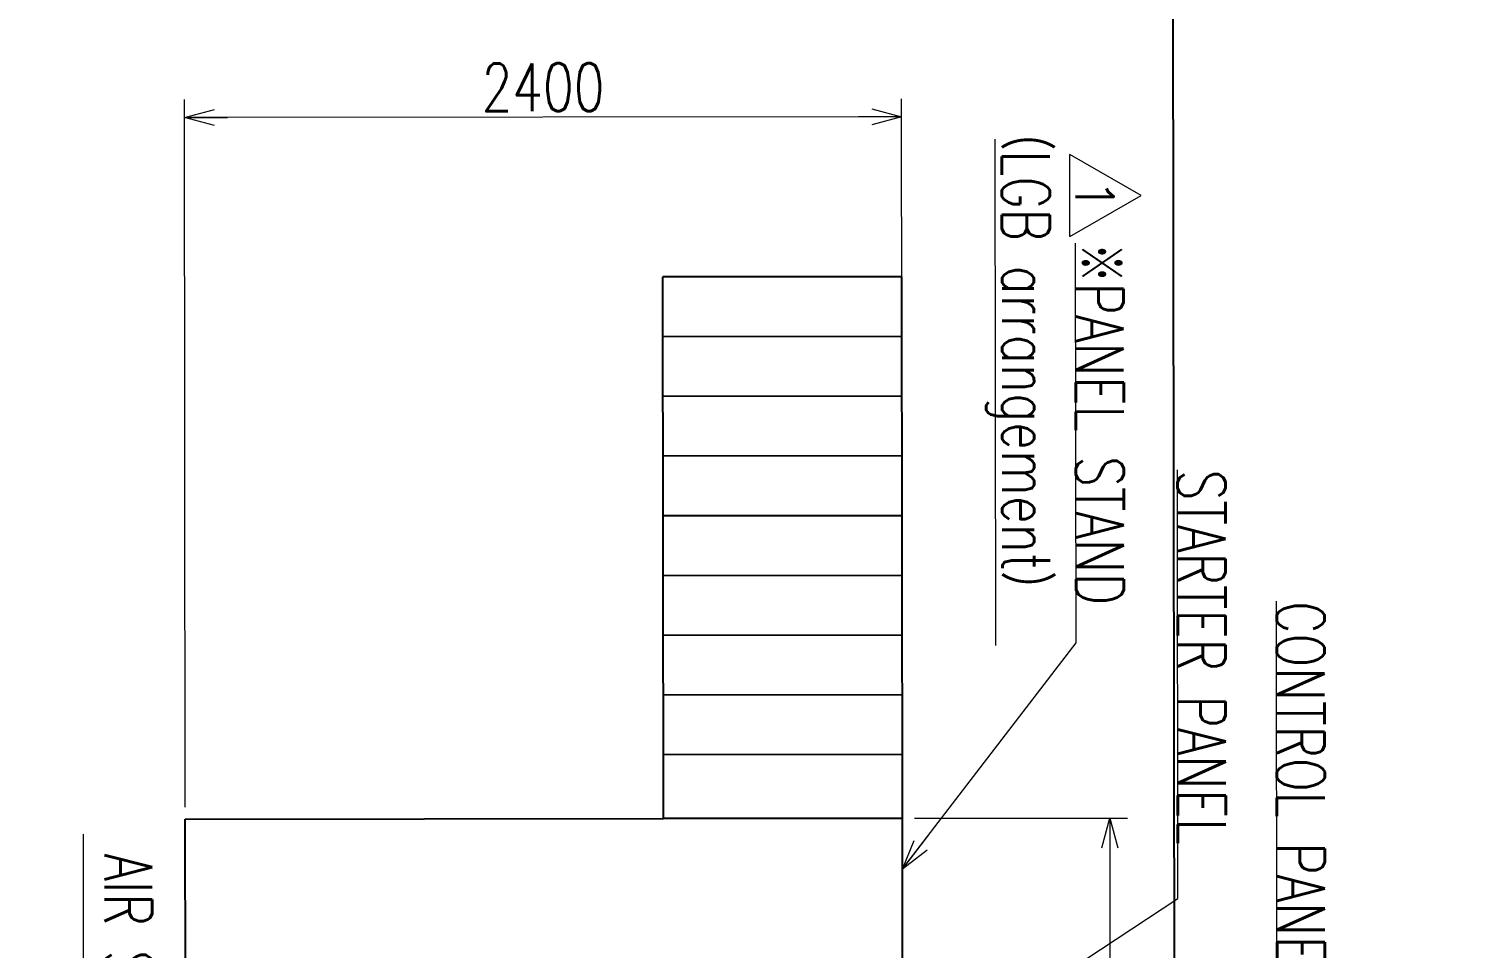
# Model space of a CAD drawing. Header units: feet. Extents: x -99009 to 3252343, y -11094690 to 9035152.
# Drawn here: x 2521130 to 2525954, y -1973127 to -1970049 of the extents above; entities that cross this region are included whole.
import ezdxf
from ezdxf.enums import TextEntityAlignment as Align

# ---------------------------------------------------------------- set-up
doc = ezdxf.new("R2010")
doc.units = ezdxf.units.FT
doc.header["$PDSIZE"] = -1
for name, color, linetype in [('1', 1, 'Continuous'), ('JOB', 4, 'Continuous'), ('K-LINE', 7, 'Continuous')]:
    doc.layers.add(name, color=color, linetype=linetype)
doc.layers.add('K-SYMBOL', color=7, linetype='Continuous', lineweight=18)
doc.styles.add('K-DIM', font='simplex.shx', dxfattribs={"width": 0.75, "bigfont": 'extfont2.shx'})
doc.styles.add('K-DIM-4', font='simplex.shx', dxfattribs={"width": 0.75, "bigfont": 'extfont.shx'})
doc.styles.add('K-TXT', font='simplex.shx', dxfattribs={"width": 0.75, "height": 2.5, "bigfont": 'extfont.shx'})
doc.dimstyles.new('K-DIM-2$0', dxfattribs={"dimscale": 0, "dimtxt": 4, "dimasz": 0.5, "dimexe": 1.5, "dimexo": 1, "dimgap": 0.5, "dimtad": 3, "dimlfac": 1, "dimdsep": 46, "dimtxsty": 'K-DIM', "dimblk": 'K-OP3', "dimcen": 0, "dimclrd": 2, "dimclre": 2, "dimclrt": 3, "dimazin": 2, "dimtfac": 0.5, "dimtmove": 0, "dimatfit": 0, "dimldrblk": 'K-OP3', "dimfxl": 1, "dimtolj": 2, "dimtzin": 0, "dimlwd": 15, "dimlwe": 15, "dimarcsym": 0})

# ---------------------------------------------------------------- blocks, each defined once
blk = doc.blocks.new('K2458284655d9e')
at = {"layer": 'K-LINE', "color": 1, "linetype": 'Continuous', "lineweight": 25}
for p, q in [((-75.072348, -2400), (-75.072348, 0)), ((2824.927652, 0), (-75.072348, 0)), ((2824.927652, -2400), (2824.927652, 0)), ((2824.927652, -2400), (-75.072348, -2400))]:
    blk.add_line(p, q, dxfattribs=at)
blk = doc.blocks.new('K24582846d2fa4')
at = {"layer": 'K-LINE', "color": 1, "linetype": 'Continuous', "lineweight": 25}
for p, q in [((-1000, -604.9), (-1000, 195.1)), ((-1000, 195.1), (813.1, 195.1)), ((-786.9, -604.9), (-786.9, 195.1)), ((-586.9, -604.9), (-586.9, 195.1)), ((-386.9, -604.9), (-386.9, 195.1)), ((-186.9, -604.9), (-186.9, 195.1)), ((13.1, -604.9), (13.1, 195.1)), ((213.1, -604.9), (213.1, 195.1)), ((413.1, -604.9), (413.1, 195.1)), ((613.1, -604.9), (613.1, 195.1)), ((813.1, -604.9), (813.1, 195.1)), ((-1000, -604.9), (813.1, -604.9))]:
    blk.add_line(p, q, dxfattribs=at)
blk = doc.blocks.new('K-OP3')
at = {"color": 0, "linetype": 'ByBlock', "lineweight": -2}
for p, q in [((0, 0), (-7.2, 0)), ((-5, 1.34), (0, 0)), ((0, 0), (-5, -1.34))]:
    blk.add_line(p, q, dxfattribs=at)
blk = doc.blocks.new('*D2625')
at = {"layer": 'Defpoints', "color": 0}
for p in [(2521651.1, -1970345.8), (2521653.8, -1972694.6), (2524053.8, -1972691.9)]:
    blk.add_point(p, dxfattribs=at)
at = {"layer": 'K-LINE', "color": 2, "linetype": 'ByBlock', "lineweight": 15}
for p, q in [((2521653.7, -1972654.6), (2521651, -1970285.8)), ((2524053.7, -1972651.9), (2524051, -1970283)), ((2524031.1, -1970343.1), (2521671.1, -1970345.7))]:
    blk.add_line(p, q, dxfattribs=at)
at = {"layer": 'K-LINE', "color": 2, "lineweight": 15, "xscale": 20.00000000000001, "yscale": 20.00000000000001, "zscale": 20.00000000000001}
for p, rotation in [((2521651.1, -1970345.8), 180.0650517140746), ((2524051.1, -1970343), 0.06505171407459537)]:
    blk.add_blockref('K-OP3', p, dxfattribs=dict(at, rotation=rotation))
at = {"layer": 'K-LINE', "color": 3, "lineweight": -2, "insert": (2522851, -1970244.4), "char_height": 160, "attachment_point": 5, "rotation": 0.0651, "style": 'K-DIM'}
blk.add_mtext('\\A2;2400', dxfattribs=at)
blk = doc.blocks.new('*D2626')
at = {"layer": 'Defpoints', "color": 0}
for p in [(2524053.8, -1972691.9), (2524057.1, -1975591.9), (2524750.7, -1975591.1)]:
    blk.add_point(p, dxfattribs=at)
at = {"layer": 'K-LINE', "color": 2, "linetype": 'ByBlock', "lineweight": 15}
for p, q in [((2524093.8, -1972691.8), (2524807.4, -1972691)), ((2524747.5, -1972711.1), (2524750.7, -1975571.1)), ((2524097.1, -1975591.8), (2524810.7, -1975591))]:
    blk.add_line(p, q, dxfattribs=at)
at = {"layer": 'K-LINE', "color": 2, "lineweight": 15, "xscale": 20.00000000000001, "yscale": 20.00000000000001, "zscale": 20.00000000000001}
for p, rotation in [((2524747.4, -1972691.1), 90.06505171407595), ((2524750.7, -1975591.1), 270.0650517140759)]:
    blk.add_blockref('K-OP3', p, dxfattribs=dict(at, rotation=rotation))
at = {"layer": 'K-LINE', "color": 3, "lineweight": -2, "insert": (2524849.1, -1974141), "char_height": 160, "attachment_point": 5, "rotation": 270.0651, "style": 'K-DIM'}
blk.add_mtext('\\A2;2900', dxfattribs=at)
blk = doc.blocks.new('K24582844cd348')
at = {"layer": 'K-SYMBOL', "color": 1, "linetype": 'Continuous', "lineweight": 15}
for p, q in [((-2.8, 4.9), (-140.5, -233.5)), ((134.8, -233.5), (-2.8, 4.9)), ((134.8, -233.5), (-140.5, -233.5))]:
    blk.add_line(p, q, dxfattribs=at)
at = {"layer": 'K-SYMBOL', "color": 1, "linetype": 'Continuous', "lineweight": 25, "style": 'K-TXT'}
blk.add_text('1', height=128, dxfattribs=at).set_placement((-3.8, -214.7), align=Align.CENTER)

msp = doc.modelspace()

# ---------------------------------------------------------------- linework, layer by layer
at = {"layer": '1'}
msp.add_arc((2520410.24778, -1978395.99612), 100000, 84.1346387202, 194.3871675539, dxfattribs=at)
at = {"layer": 'JOB'}
msp.add_line((2524977.21902, -1984977.90213), (2524957.97537, -1968028.629), dxfattribs=at)
at = {"layer": 'K-LINE', "color": 2, "linetype": 'Continuous', "lineweight": 15}
for p, q in [((2524366.11739, -1972113.4231), (2524364.19285, -1970418.3409)), ((2524634.70281, -1972104.84083), (2524633.18345, -1970766.6274)), ((2524975.67143, -1972960.38176), (2524974.04177, -1971525.02555)), ((2525307.41624, -1973423.44124), (2525305.76063, -1971965.2279)), ((2524066.1403, -1972845.97742), (2524634.70281, -1972104.84083)), ((2521315.71697, -1975167.01197), (2521312.96668, -1972744.62729)), ((2523771.69883, -1973752.43484), (2524975.67143, -1972960.38176))]:
    msp.add_line(p, q, dxfattribs=at)

# ---------------------------------------------------------------- block references
at = {"layer": 'K-LINE', "color": 3, "linetype": 'Continuous', "lineweight": 25, "rotation": 270.0650517140735}
msp.add_blockref('K24582844cd348', (2524847.72077, -1970609.3743), dxfattribs=at)
at = {"layer": 'K-LINE', "color": 6, "linetype": 'Continuous', "lineweight": 35}
for name, p, rotation in [('K24582846d2fa4', (2523447.70083, -1971692.54318), 90.06505171407352), ('K2458284655d9e', (2524053.85908, -1972766.92801), 270.0650517140735)]:
    msp.add_blockref(name, p, dxfattribs=dict(at, rotation=rotation))
at = {"layer": 'K-LINE', "color": 2, "linetype": 'Continuous', "lineweight": 15, "xscale": 20, "yscale": 20, "zscale": 20, "rotation": 232.5064039101777}
msp.add_blockref('K-OP3', (2524053.96684, -1972861.84585), dxfattribs=at)

# ---------------------------------------------------------------- texts
at = {"layer": 'K-LINE', "color": 3, "lineweight": 15, "style": 'K-DIM-4', "width": 0.75}
for s, p in [('（LGB arrangement）', (2524386.42475, -1970323.81649)), ('AIR SOURCE PANEL（FL+0）', (2521383.2881, -1972809.71893))]:
    msp.add_text(s, height=160, rotation=270.06505171, dxfattribs=at).set_placement(p)
at = {"layer": 'K-LINE', "color": 3, "lineweight": 15, "char_height": 160, "attachment_point": 7, "rotation": 270.06505171, "style": 'K-DIM-4'}
for s, insert in [('※PANEL STAND ', (2524633.68345, -1970766.62684)), ('STARTER PANEL ', (2524974.54177, -1971525.02498)), ('CONTROL PANEL ', (2525306.26063, -1971965.22733))]:
    msp.add_mtext(s, dxfattribs=dict(at, insert=insert))

# ---------------------------------------------------------------- dimensions: what is measured, and where the dimension line sits
at = {"layer": 'K-LINE', "color": 0, "linetype": 'ByBlock', "lineweight": -2}
for base, p2, angle, picture, middle in [((2521651.10863, -1970345.77094), (2521653.77539, -1972694.58059), 0.06505171, '*D2625', (2522850.99432, -1970244.40857)), ((2524750.73639, -1975591.06627), (2524057.0664, -1975591.85384), 270.06505171, '*D2626', (2524849.09004, -1974140.95367))]:
    dim = msp.add_linear_dim(base=base, p1=(2524053.77384, -1972691.85571), p2=p2, angle=angle, dimstyle='K-DIM-2$0', override={"dimscale": 40}, dxfattribs=at)
    dim.commit()
    dim.dimension.update_dxf_attribs({"geometry": picture, "text_midpoint": middle})

doc.saveas('drawing.dxf')
